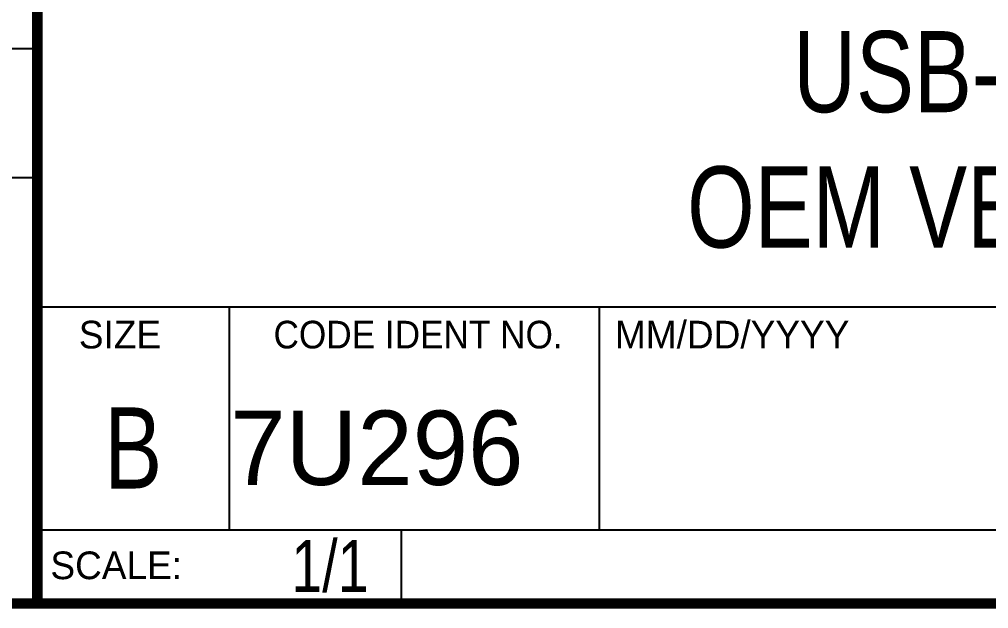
# Model space of a CAD drawing. Header units: inches. Extents: x 0.2 to 16.8, y 0.1 to 10.8.
# Drawn here: x 13.031 to 14.895, y 0.249 to 1.383 of the extents above; entities that cross this region are included whole.
import ezdxf
from ezdxf.enums import TextEntityAlignment as Align

# ---------------------------------------------------------------- set-up
doc = ezdxf.new("R2010")
doc.units = ezdxf.units.IN
doc.header["$LTSCALE"] = 0.935
doc.header["$MEASUREMENT"] = 0
doc.layers.get('0').update_dxf_attribs({"linetype": 'CONTINUOUS'})
doc.styles.get("Standard").update_dxf_attribs({"font": 'txt', "width": 0.8})

msp = doc.modelspace()

# ---------------------------------------------------------------- linework, layer by layer
at = {"color": 2, "linetype": 'CONTINUOUS'}
for p, q in [((13.0652, 1.9695), (13.0652, 0.2605)), ((11.482, 1.3265), (13.0653, 1.3265)), ((13.0653, 1.0776), (11.482, 1.0776)), ((13.0652, 0.8295), (16.745, 0.8295)), ((13.434, 0.8295), (13.434, 0.4005)), ((14.146, 0.8295), (14.146, 0.4005)), ((13.0652, 0.4005), (16.745, 0.4005)), ((13.765, 0.4005), (13.765, 0.2605)), ((13.0652, 0.2605), (16.745, 0.2605))]:
    msp.add_line(p, q, dxfattribs=at)
at = {"color": 7, "linetype": 'CONTINUOUS', "const_width": 0.02}
for points in [[(13.0653, 1.9707), (13.0653, 0.2586)], [(0.25, 0.2586), (16.75, 0.2586)]]:
    msp.add_lwpolyline(points, dxfattribs=at)

# ---------------------------------------------------------------- texts
at = {"color": 2, "linetype": 'CONTINUOUS'}
for s, p in [('SIZE', (13.1451, 0.7494)), ('MM/DD/YYYY', (14.1765, 0.7494)), ('SCALE:', (13.0904, 0.3053))]:
    msp.add_text(s, height=0.05325, dxfattribs=at).set_placement(p)
at = {"color": 2, "linetype": 'CONTINUOUS', "width": 0.95}
msp.add_text('CODE IDENT NO.', height=0.053254, dxfattribs=at).set_placement((13.7978, 0.7494), align=Align.CENTER)
at = {"color": 7, "linetype": 'CONTINUOUS', "width": 0.8}
msp.add_text('B', height=0.1562, dxfattribs=at).set_placement((13.2497, 0.4798), align=Align.CENTER)
at = {"color": 7, "linetype": 'CONTINUOUS'}
msp.add_text('7U296', height=0.14316, dxfattribs=at).set_placement((13.4363, 0.4866))
at = {"color": 7, "linetype": 'CONTINUOUS', "width": 0.8}
msp.add_text('1/1', height=0.1, dxfattribs=at).set_placement((13.7025, 0.2805), align=Align.RIGHT)
at = {"color": 7, "linetype": 'CONTINUOUS', "insert": (14.9051, 1.3603), "char_height": 0.15625, "width": 1.375, "attachment_point": 2}
msp.add_mtext('USB-6211\\POEM VERSION', dxfattribs=at)

doc.saveas('drawing.dxf')
